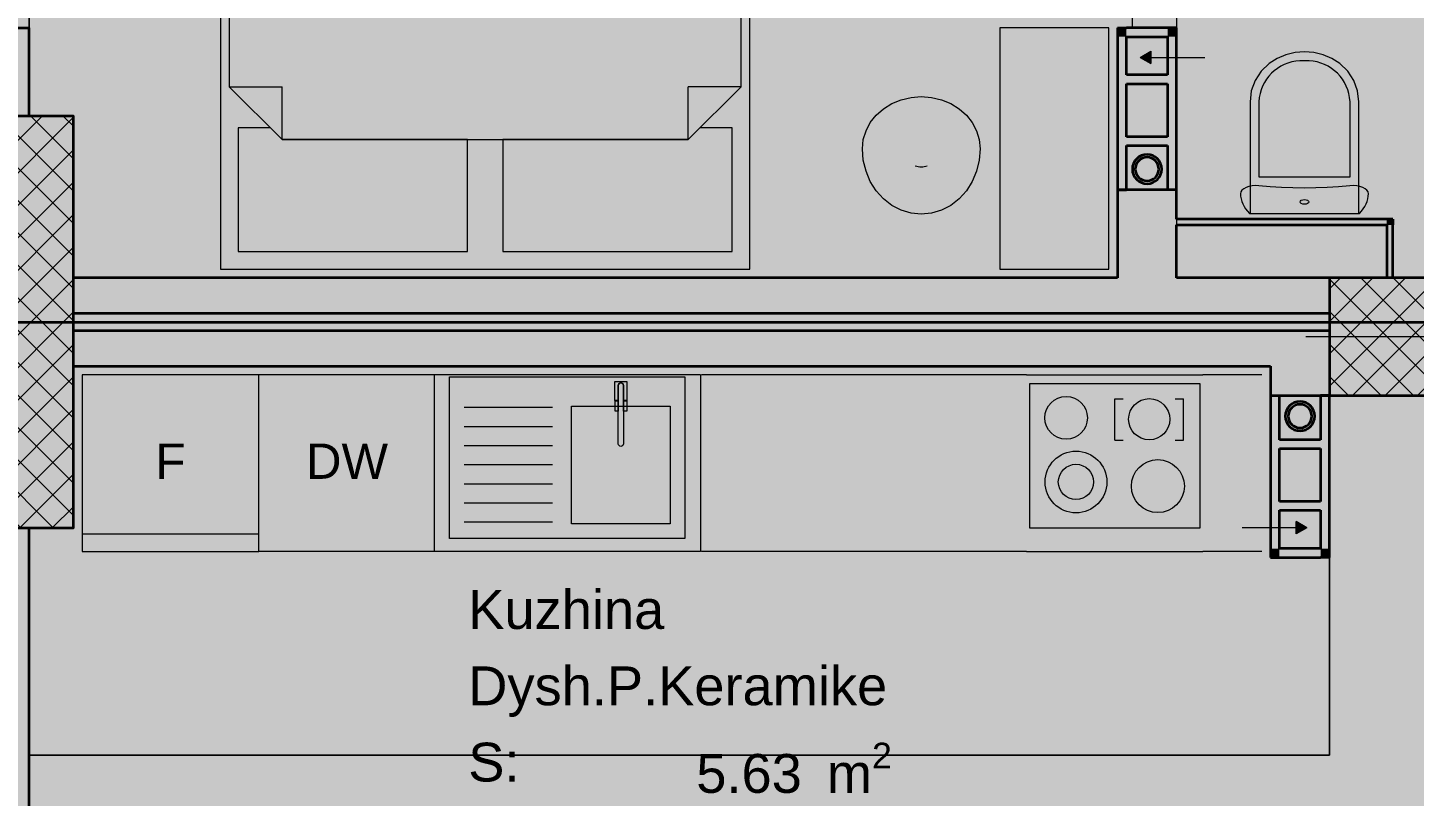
# Model space of a CAD drawing. Header units: millimetres. Extents: x 172821 to 253959, y -36092 to 17885.
# Drawn here: x 202056 to 206769, y -22148 to -19536 of the extents above; entities that cross this region are included whole.
import ezdxf
from ezdxf.enums import TextEntityAlignment as Align

# ---------------------------------------------------------------- set-up
doc = ezdxf.new("R2010")
doc.units = ezdxf.units.MM
doc.header["$MEASUREMENT"] = 0
doc.linetypes.add('Dashed', pattern=[254, 127, -127])
doc.linetypes.add('Long Dashed', pattern=[2700, 1500, -1200])
for name, color, linetype, lineweight, true_color in [('2D Drafting - General_Pen_No__61', 7, 'Continuous', 20, 0x6a6a6a), ('A - Fill zone_Pen_No__102', 7, 'Continuous', 13, 0xcccccc), ('A - Fill zone_Pen_No__255', 7, 'Continuous', 13, 0xe8e8e8), ('A - kanalet e ventilimit_Pen_No__176', 7, 'Continuous', 15, 0x93a0c6), ('A - kanalet e ventilimit_Pen_No__82', 7, 'Continuous', 20, 0xaaaaaa), ('A - Muret_Pen_No__82', 7, 'Continuous', 20, 0xaaaaaa), ('Model Unit - Zone_Pen_No__102', 7, 'Continuous', 13, 0xcccccc)]:
    doc.layers.add(name, color=color, linetype=linetype, lineweight=lineweight, true_color=true_color)
for name, color, linetype, lineweight in [('A - Fill zone_Pen_No__2', 8, 'Continuous', 15), ('A - Fill zone_Pen_No__22', 8, 'Continuous', 35), ('A - kanalet e ventilimit_Pen_No__22', 8, 'Continuous', 35), ('A - Mobilimi_Pen_No__18', 9, 'Continuous', 15), ('A - Muret_Pen_No__22', 8, 'Continuous', 35), ('A - Sanitaria_Pen_No__18', 9, 'Continuous', 15), ('A - Shtyllat_Pen_No__101', 252, 'Continuous', 13), ('A - Shtyllat_Pen_No__22', 8, 'Continuous', 35), ('ARCHICAD Windows_Pen_No__101', 252, 'Continuous', 13), ('ARCHICAD Zone Stamps_Pen_No__101', 252, 'Continuous', 13)]:
    doc.layers.add(name, color=color, linetype=linetype, lineweight=lineweight)
for name, color, linetype in [('A - kanalet e ventilimit', 7, 'Continuous'), ('A - Muret', 7, 'Continuous'), ('A - Shtyllat', 7, 'Continuous'), ('Model Unit - Zone', 7, 'Continuous')]:
    doc.layers.add(name, color=color, linetype=linetype)
doc.styles.add('GENERATED_STYLE_2', font='arial.ttf')
pattern_1 = [(45, (0, 0), (-55.154327, 55.154327), []), (135, (0, 0), (55.154327, 55.154327), [])]

# ---------------------------------------------------------------- blocks, each defined once
blk = doc.blocks.new('Kuzhina_Dysh.P.Keramike_5', base_point=(204250.5, -21780.6))
at = {"layer": 'ARCHICAD Zone Stamps_Pen_No__101', "color": 252, "lineweight": 13, "insert": (204328.6, -21966.3), "char_height": 132, "attachment_point": 1, "style": 'GENERATED_STYLE_2'}
blk.add_mtext('\\A1;{\\pql;\\pt0,6060;\\fArial|b0|i0|c0|p34;5.63\\fArial|b0|i0|c0|p34;\\A1{\\H.66x;\\S^  ;}\\fArial|b0|i0|c0|p34; m\\fArial|b0|i0|c0|p34;\\A1{\\H.66x;\\S2^  ;}}', dxfattribs=at)
at = {"layer": 'ARCHICAD Zone Stamps_Pen_No__101', "color": 252, "lineweight": 13, "style": 'GENERATED_STYLE_2'}
for tag, p in [('ROOM_NAME', (203553.5, -21447.7)), ('DUMMY_849', (204947.4, -21417.6)), ('DUMMY_850', (204947.4, -21676.8)), ('ROOM_NUMBER', (203553.5, -21707)), ('measuredAreaCode', (203553.5, -21966.3))]:
    blk.add_attdef(tag, text='', height=132, dxfattribs=at).set_placement(p, align=Align.TOP_LEFT)
blk = doc.blocks.new('Wall_63', base_point=(209231.1, -20386.2))
at = {"layer": 'A - Muret_Pen_No__82', "linetype": 'Continuous', "lineweight": 0, "true_color": 0xd4d4d4}
blk.add_hatch(color=254, dxfattribs=at).paths.add_polyline_path([(202211.1, -20386.2), (202211.1, -20506.2), (206481.1, -20506.2), (206481.1, -20386.2)])
at = {"layer": 'A - Muret_Pen_No__22', "color": 8, "linetype": 'Continuous', "lineweight": 35, "flags": 128}
for points in [[(205761.1, -20386.2), (202211.1, -20386.2)], [(206481.1, -20386.2), (205961.1, -20386.2)], [(202211.1, -20506.2), (206481.1, -20506.2)]]:
    blk.add_lwpolyline(points, dxfattribs=at)
blk = doc.blocks.new('Double Sash Window 25')
at = {"layer": 'ARCHICAD Windows_Pen_No__101', "color": 252, "linetype": 'Continuous', "lineweight": 13}
for p, q in [((-800, 105), (800, 105)), ((800, 105), (-800, 105)), ((-800, 105), (-800, -95)), ((-800, 0), (-800, 105)), ((800, -95), (800, 105)), ((800, 0), (800, 105)), ((-800, 0), (-755, 0)), ((-800, -50), (-800, 0)), ((-800, -50), (-800, 0)), ((-755, 25), (-705, 25)), ((-755, -25), (-755, 25)), ((-755, 0), (-755, -25)), ((-705, 25), (-50, 25)), ((-705, 25), (-705, -25)), ((-705, 25), (-50, 25)), ((-705, 0), (-50, 0)), ((-50, -25), (-50, 25)), ((-50, 25), (0, 25)), ((0, 25), (0, -25)), ((0, 25), (50, 25)), ((0, -25), (0, 25)), ((50, 25), (705, 25)), ((50, 25), (50, -25)), ((50, 25), (705, 25)), ((50, 0), (705, 0)), ((705, -25), (705, 25)), ((705, 25), (755, 25)), ((755, 25), (755, -25)), ((755, -25), (755, 0)), ((755, 0), (800, 0)), ((800, -50), (800, 0)), ((800, -50), (800, 0)), ((-755, -25), (-730, -25)), ((-705, -25), (-755, -25)), ((-730, -25), (-730, -50)), ((-50, -25), (-705, -25)), ((0, -25), (-50, -25)), ((50, -25), (0, -25)), ((705, -25), (50, -25)), ((755, -25), (705, -25)), ((730, -50), (730, -25)), ((730, -25), (755, -25)), ((-730, -50), (-800, -50)), ((-800, -145), (-800, -50)), ((0, -50), (-730, -50)), ((730, -50), (0, -50)), ((800, -50), (730, -50)), ((800, -145), (800, -50)), ((-800, -95), (800, -95)), ((-800, -145), (800, -145))]:
    blk.add_line(p, q, dxfattribs=at)
blk = doc.blocks.new('Wall_77', base_point=(201811.1, -14466.2))
at = {"layer": 'A - Muret_Pen_No__82', "linetype": 'Continuous', "lineweight": 0, "true_color": 0xd4d4d4}
for points in [[(201811.1, -19836.2), (202061.1, -19836.2), (202061.1, -19536.2), (201811.1, -19536.2)], [(201811.1, -24581.2), (202061.1, -24581.2), (202061.1, -21236.2), (201811.1, -21236.2)]]:
    blk.add_hatch(color=254, dxfattribs=at).paths.add_polyline_path(points)
at = {"layer": 'A - Muret_Pen_No__22', "color": 8, "linetype": 'Continuous', "lineweight": 35}
blk.add_line((201956.1, -19536.2), (202061.1, -19536.2), dxfattribs=at)
at = {"layer": 'A - Muret_Pen_No__22', "color": 8, "linetype": 'Continuous', "lineweight": 35, "flags": 128}
for points in [[(202061.1, -19836.2), (202061.1, -19536.2)], [(202061.1, -24581.2), (202061.1, -21236.2)]]:
    blk.add_lwpolyline(points, dxfattribs=at)
at = {"layer": 'ARCHICAD Windows_Pen_No__101', "color": 252, "linetype": 'Continuous', "lineweight": 13, "zscale": 1000, "rotation": 270}
blk.add_blockref('Double Sash Window 25', (201956.1, -18736.2), dxfattribs=at)
blk = doc.blocks.new('Wall_261', base_point=(205961.1, -20186.2))
at = {"layer": 'A - Muret_Pen_No__82', "linetype": 'Continuous', "lineweight": 0, "true_color": 0xd4d4d4}
for points in [[(206676.1, -20186.2), (205961.1, -20186.2), (205961.1, -20206.2), (206676.1, -20206.2)], [(206676.1, -20206.2), (206696.1, -20206.2), (206696.1, -20186.2)], [(206676.1, -20206.2), (206696.1, -20186.2), (206676.1, -20186.2)]]:
    blk.add_hatch(color=254, dxfattribs=at).paths.add_polyline_path(points)
at = {"layer": 'A - Muret_Pen_No__22', "color": 8, "linetype": 'Continuous', "lineweight": 35, "flags": 128}
for points in [[(206696.1, -20186.2), (205961.1, -20186.2)], [(205961.1, -20206.2), (206676.1, -20206.2)], [(206696.1, -20186.2), (206696.1, -20206.2)]]:
    blk.add_lwpolyline(points, dxfattribs=at)
blk = doc.blocks.new('Wall_262', base_point=(206696.1, -20186.2))
at = {"layer": 'A - Muret_Pen_No__82', "linetype": 'Continuous', "lineweight": 0, "true_color": 0xd4d4d4}
blk.add_hatch(color=254, dxfattribs=at).paths.add_polyline_path([(206676.1, -20206.2), (206676.1, -20386.2), (206696.1, -20386.2), (206696.1, -20206.2)])
at = {"layer": 'A - Muret_Pen_No__22', "color": 8, "linetype": 'Continuous', "lineweight": 35, "flags": 128}
for points in [[(206676.1, -20206.2), (206676.1, -20386.2)], [(206696.1, -20386.2), (206696.1, -20206.2)]]:
    blk.add_lwpolyline(points, dxfattribs=at)
blk = doc.blocks.new('Wall_333', base_point=(205961.1, -19536.2))
at = {"layer": 'A - kanalet e ventilimit_Pen_No__82', "linetype": 'Continuous', "lineweight": 0, "true_color": 0xd4d4d4}
for points in [[(205931.1, -19566.2), (205961.1, -19536.2), (205931.1, -19536.2)], [(205931.1, -19566.2), (205961.1, -19566.2), (205961.1, -19536.2)], [(205931.1, -19566.2), (205931.1, -20086.2), (205961.1, -20086.2), (205961.1, -19566.2)]]:
    blk.add_hatch(color=254, dxfattribs=at).paths.add_polyline_path(points)
at = {"layer": 'A - kanalet e ventilimit_Pen_No__22', "color": 8, "linetype": 'Continuous', "lineweight": 35, "flags": 128}
for points in [[(205961.1, -19536.2), (205931.1, -19536.2)], [(205961.1, -20086.2), (205961.1, -19536.2)], [(205931.1, -19566.2), (205931.1, -19696.2)], [(205931.1, -19726.2), (205931.1, -19906.2)], [(205931.1, -19936.2), (205931.1, -20086.2)], [(205961.1, -20086.2), (205931.1, -20086.2)]]:
    blk.add_lwpolyline(points, dxfattribs=at)
blk = doc.blocks.new('Wall_334', base_point=(205961.1, -19936.2))
at = {"layer": 'A - kanalet e ventilimit_Pen_No__82', "linetype": 'Continuous', "lineweight": 0, "true_color": 0xd4d4d4}
blk.add_hatch(color=254, dxfattribs=at).paths.add_polyline_path([(205931.1, -19906.2), (205791.1, -19906.2), (205791.1, -19936.2), (205931.1, -19936.2)])
at = {"layer": 'A - kanalet e ventilimit_Pen_No__22', "color": 8, "linetype": 'Continuous', "lineweight": 35, "flags": 128}
for points in [[(205931.1, -19906.2), (205791.1, -19906.2)], [(205791.1, -19936.2), (205931.1, -19936.2)]]:
    blk.add_lwpolyline(points, dxfattribs=at)
blk = doc.blocks.new('Wall_335', base_point=(205761.1, -20086.2))
at = {"layer": 'A - kanalet e ventilimit_Pen_No__82', "linetype": 'Continuous', "lineweight": 0, "true_color": 0xd4d4d4}
for points in [[(205791.1, -19536.2), (205761.1, -19536.2), (205791.1, -19566.2)], [(205791.1, -19566.2), (205761.1, -19536.2), (205761.1, -19566.2)], [(205761.1, -19566.2), (205761.1, -20086.2), (205791.1, -20086.2), (205791.1, -19566.2)]]:
    blk.add_hatch(color=254, dxfattribs=at).paths.add_polyline_path(points)
at = {"layer": 'A - kanalet e ventilimit_Pen_No__22', "color": 8, "linetype": 'Continuous', "lineweight": 35, "flags": 128}
for points in [[(205761.1, -19536.2), (205791.1, -19536.2)], [(205761.1, -19536.2), (205761.1, -20086.2)], [(205791.1, -19696.2), (205791.1, -19566.2)], [(205791.1, -19906.2), (205791.1, -19726.2)], [(205791.1, -20086.2), (205791.1, -19936.2)], [(205761.1, -20086.2), (205791.1, -20086.2)]]:
    blk.add_lwpolyline(points, dxfattribs=at)
blk = doc.blocks.new('Wall_336', base_point=(205761.1, -19536.2))
at = {"layer": 'A - kanalet e ventilimit_Pen_No__82', "linetype": 'Continuous', "lineweight": 0, "true_color": 0xd4d4d4}
blk.add_hatch(color=254, dxfattribs=at).paths.add_polyline_path([(205791.1, -19566.2), (205931.1, -19566.2), (205931.1, -19536.2), (205791.1, -19536.2)])
at = {"layer": 'A - kanalet e ventilimit_Pen_No__22', "color": 8, "linetype": 'Continuous', "lineweight": 35, "flags": 128}
for points in [[(205931.1, -19536.2), (205791.1, -19536.2)], [(205791.1, -19566.2), (205931.1, -19566.2)]]:
    blk.add_lwpolyline(points, dxfattribs=at)
blk = doc.blocks.new('Wall_337', base_point=(205961.1, -19696.2))
at = {"layer": 'A - kanalet e ventilimit_Pen_No__82', "linetype": 'Continuous', "lineweight": 0, "true_color": 0xd4d4d4}
blk.add_hatch(color=254, dxfattribs=at).paths.add_polyline_path([(205931.1, -19696.2), (205791.1, -19696.2), (205791.1, -19726.2), (205931.1, -19726.2)])
at = {"layer": 'A - kanalet e ventilimit_Pen_No__22', "color": 8, "linetype": 'Continuous', "lineweight": 35, "flags": 128}
for points in [[(205931.1, -19696.2), (205791.1, -19696.2)], [(205791.1, -19726.2), (205931.1, -19726.2)]]:
    blk.add_lwpolyline(points, dxfattribs=at)
blk = doc.blocks.new('Wall_338', base_point=(205861.1, -20066.2))
at = {"layer": 'A - kanalet e ventilimit_Pen_No__82', "linetype": 'Continuous', "lineweight": 0, "true_color": 0xd4d4d4}
blk.add_hatch(color=254, dxfattribs=at).paths.add_polyline_path([(205861.1, -20066.2, 1), (205861.1, -19966.2), (205861.1, -19976.2, -1), (205861.1, -20056.2)])
at = {"layer": 'A - kanalet e ventilimit_Pen_No__22', "color": 8, "linetype": 'Continuous', "lineweight": 35}
for radius in [50, 40]:
    blk.add_arc((205861.1, -20016.2), radius, 270, 90, dxfattribs=at)
blk = doc.blocks.new('Wall_339', base_point=(205861.1, -19966.2))
at = {"layer": 'A - kanalet e ventilimit_Pen_No__82', "linetype": 'Continuous', "lineweight": 0, "true_color": 0xd4d4d4}
blk.add_hatch(color=254, dxfattribs=at).paths.add_polyline_path([(205861.1, -19966.2, 1), (205861.1, -20066.2), (205861.1, -20056.2, -1), (205861.1, -19976.2)])
at = {"layer": 'A - kanalet e ventilimit_Pen_No__22', "color": 8, "linetype": 'Continuous', "lineweight": 35}
for radius in [50, 40]:
    blk.add_arc((205861.1, -20016.2), radius, 90, 270, dxfattribs=at)
blk = doc.blocks.new('Wall_362', base_point=(206481.1, -20566.2))
at = {"layer": 'A - Muret_Pen_No__82', "linetype": 'Continuous', "lineweight": 0, "true_color": 0xd4d4d4}
blk.add_hatch(color=254, dxfattribs=at).paths.add_polyline_path([(206281.1, -20686.2), (206281.1, -20785.8), (206481.1, -20785.8), (206481.1, -20686.2)])
at = {"layer": 'A - Muret_Pen_No__22', "color": 8, "linetype": 'Continuous', "lineweight": 35, "flags": 128}
for points in [[(206281.1, -20686.2), (206281.1, -20785.8)], [(206281.1, -20785.8), (206481.1, -20785.8)]]:
    blk.add_lwpolyline(points, dxfattribs=at)
blk = doc.blocks.new('Wall_363', base_point=(206281.1, -21336.2))
at = {"layer": 'A - kanalet e ventilimit_Pen_No__82', "linetype": 'Continuous', "lineweight": 0, "true_color": 0xd4d4d4}
for points in [[(206311.1, -21306.2), (206311.1, -20786.2), (206281.1, -20786.2), (206281.1, -21306.2)], [(206311.1, -21306.2), (206281.1, -21336.2), (206311.1, -21336.2)], [(206281.1, -21306.2), (206281.1, -21336.2), (206311.1, -21306.2)]]:
    blk.add_hatch(color=254, dxfattribs=at).paths.add_polyline_path(points)
at = {"layer": 'A - kanalet e ventilimit_Pen_No__22', "color": 8, "linetype": 'Continuous', "lineweight": 35, "flags": 128}
for points in [[(206281.1, -20786.2), (206311.1, -20786.2)], [(206281.1, -20786.2), (206281.1, -21336.2)], [(206311.1, -20936.2), (206311.1, -20786.2)], [(206311.1, -21146.2), (206311.1, -20966.2)], [(206311.1, -21306.2), (206311.1, -21176.2)], [(206281.1, -21336.2), (206311.1, -21336.2)]]:
    blk.add_lwpolyline(points, dxfattribs=at)
blk = doc.blocks.new('Wall_364', base_point=(206281.1, -20936.2))
at = {"layer": 'A - kanalet e ventilimit_Pen_No__82', "linetype": 'Continuous', "lineweight": 0, "true_color": 0xd4d4d4}
blk.add_hatch(color=254, dxfattribs=at).paths.add_polyline_path([(206311.1, -20966.2), (206451.1, -20966.2), (206451.1, -20936.2), (206311.1, -20936.2)])
at = {"layer": 'A - kanalet e ventilimit_Pen_No__22', "color": 8, "linetype": 'Continuous', "lineweight": 35, "flags": 128}
for points in [[(206451.1, -20936.2), (206311.1, -20936.2)], [(206311.1, -20966.2), (206451.1, -20966.2)]]:
    blk.add_lwpolyline(points, dxfattribs=at)
blk = doc.blocks.new('Wall_365', base_point=(206481.1, -20786.2))
at = {"layer": 'A - kanalet e ventilimit_Pen_No__82', "linetype": 'Continuous', "lineweight": 0, "true_color": 0xd4d4d4}
for points in [[(206481.1, -21306.2), (206481.1, -20786.2), (206451.1, -20786.2), (206451.1, -21306.2)], [(206451.1, -21336.2), (206481.1, -21336.2), (206451.1, -21306.2)], [(206451.1, -21306.2), (206481.1, -21336.2), (206481.1, -21306.2)]]:
    blk.add_hatch(color=254, dxfattribs=at).paths.add_polyline_path(points)
at = {"layer": 'A - kanalet e ventilimit_Pen_No__22', "color": 8, "linetype": 'Continuous', "lineweight": 35, "flags": 128}
for points in [[(206451.1, -20786.2), (206451.1, -20936.2)], [(206481.1, -20786.2), (206451.1, -20786.2)], [(206481.1, -21336.2), (206481.1, -20786.2)], [(206451.1, -20966.2), (206451.1, -21146.2)], [(206451.1, -21176.2), (206451.1, -21306.2)], [(206481.1, -21336.2), (206451.1, -21336.2)]]:
    blk.add_lwpolyline(points, dxfattribs=at)
blk = doc.blocks.new('Wall_366', base_point=(206481.1, -21336.2))
at = {"layer": 'A - kanalet e ventilimit_Pen_No__82', "linetype": 'Continuous', "lineweight": 0, "true_color": 0xd4d4d4}
blk.add_hatch(color=254, dxfattribs=at).paths.add_polyline_path([(206451.1, -21306.2), (206311.1, -21306.2), (206311.1, -21336.2), (206451.1, -21336.2)])
at = {"layer": 'A - kanalet e ventilimit_Pen_No__22', "color": 8, "linetype": 'Continuous', "lineweight": 35, "flags": 128}
for points in [[(206451.1, -21306.2), (206311.1, -21306.2)], [(206311.1, -21336.2), (206451.1, -21336.2)]]:
    blk.add_lwpolyline(points, dxfattribs=at)
blk = doc.blocks.new('Wall_367', base_point=(206281.1, -21176.2))
at = {"layer": 'A - kanalet e ventilimit_Pen_No__82', "linetype": 'Continuous', "lineweight": 0, "true_color": 0xd4d4d4}
blk.add_hatch(color=254, dxfattribs=at).paths.add_polyline_path([(206311.1, -21176.2), (206451.1, -21176.2), (206451.1, -21146.2), (206311.1, -21146.2)])
at = {"layer": 'A - kanalet e ventilimit_Pen_No__22', "color": 8, "linetype": 'Continuous', "lineweight": 35, "flags": 128}
for points in [[(206451.1, -21146.2), (206311.1, -21146.2)], [(206311.1, -21176.2), (206451.1, -21176.2)]]:
    blk.add_lwpolyline(points, dxfattribs=at)
blk = doc.blocks.new('Wall_368', base_point=(206381.1, -20806.2))
at = {"layer": 'A - kanalet e ventilimit_Pen_No__82', "linetype": 'Continuous', "lineweight": 0, "true_color": 0xd4d4d4}
blk.add_hatch(color=254, dxfattribs=at).paths.add_polyline_path([(206381.1, -20806.2, 1), (206381.1, -20906.2), (206381.1, -20896.2, -1), (206381.1, -20816.2)])
at = {"layer": 'A - kanalet e ventilimit_Pen_No__22', "color": 8, "linetype": 'Continuous', "lineweight": 35}
for radius in [50, 40]:
    blk.add_arc((206381.1, -20856.2), radius, 90, 270, dxfattribs=at)
blk = doc.blocks.new('Wall_369', base_point=(206381.1, -20906.2))
at = {"layer": 'A - kanalet e ventilimit_Pen_No__82', "linetype": 'Continuous', "lineweight": 0, "true_color": 0xd4d4d4}
blk.add_hatch(color=254, dxfattribs=at).paths.add_polyline_path([(206381.1, -20906.2, 1), (206381.1, -20806.2), (206381.1, -20816.2, -1), (206381.1, -20896.2)])
at = {"layer": 'A - kanalet e ventilimit_Pen_No__22', "color": 8, "linetype": 'Continuous', "lineweight": 35}
for radius in [50, 40]:
    blk.add_arc((206381.1, -20856.2), radius, 270, 90, dxfattribs=at)
blk = doc.blocks.new('Wall_370', base_point=(205961.1, -20087.2))
at = {"layer": 'A - Muret_Pen_No__82', "linetype": 'Continuous', "lineweight": 0, "true_color": 0xd4d4d4}
blk.add_hatch(color=254, dxfattribs=at).paths.add_polyline_path([(205761.1, -20087.2), (205761.1, -20386.2), (205961.1, -20386.2), (205961.1, -20087.2)])
at = {"layer": 'A - Muret_Pen_No__22', "color": 8, "linetype": 'Continuous', "lineweight": 35, "flags": 128}
for points in [[(205761.1, -20087.2), (205761.1, -20386.2)], [(205961.1, -20087.2), (205761.1, -20087.2)], [(205961.1, -20186.2), (205961.1, -20087.2)], [(205961.1, -20386.2), (205961.1, -20206.2)]]:
    blk.add_lwpolyline(points, dxfattribs=at)
blk = doc.blocks.new('Wall_371', base_point=(209411.1, -20566.2))
at = {"layer": 'A - Muret_Pen_No__82', "linetype": 'Continuous', "lineweight": 0, "true_color": 0xd4d4d4}
blk.add_hatch(color=254, dxfattribs=at).paths.add_polyline_path([(202211.1, -20566.2), (202211.1, -20686.2), (206481.1, -20686.2), (206481.1, -20566.2)])
at = {"layer": 'A - Muret_Pen_No__22', "color": 8, "linetype": 'Continuous', "lineweight": 35, "flags": 128}
for points in [[(206481.1, -20566.2), (202211.1, -20566.2)], [(202211.1, -20686.2), (206281.1, -20686.2)]]:
    blk.add_lwpolyline(points, dxfattribs=at)
blk = doc.blocks.new('Column_31', base_point=(202011.1, -20536.2))
at = {"layer": 'A - Shtyllat_Pen_No__101', "linetype": 'Continuous', "lineweight": 13}
h = blk.add_hatch(dxfattribs=at)
h.set_pattern_fill('Concrete_Block', color=252, style=0, pattern_type=2)
h.set_pattern_definition(pattern_1)
h.paths.add_polyline_path([(201811.1, -21236.2), (202211.1, -21236.2), (202211.1, -19836.2), (201811.1, -19836.2)])
at = {"layer": 'A - Shtyllat_Pen_No__101', "color": 252, "linetype": 'Continuous', "lineweight": 13}
for p, q in [((202011.1, -20456.2), (202011.1, -19756.2)), ((201931.1, -20536.2), (201731.1, -20536.2)), ((202091.1, -20536.2), (202291.1, -20536.2)), ((202011.1, -20616.2), (202011.1, -21316.2))]:
    blk.add_line(p, q, dxfattribs=at)
blk.add_point((202011.1, -20536.2), dxfattribs=at)
at = {"layer": 'A - Shtyllat_Pen_No__22', "color": 8, "linetype": 'Continuous', "lineweight": 35, "flags": 128}
blk.add_lwpolyline([(201811.1, -21236.2), (202211.1, -21236.2), (202211.1, -19836.2), (201811.1, -19836.2)], close=True, dxfattribs=at)
blk = doc.blocks.new('Column_49', base_point=(207181.1, -20586.2))
at = {"layer": 'A - Shtyllat_Pen_No__101', "linetype": 'Continuous', "lineweight": 13}
h = blk.add_hatch(dxfattribs=at)
h.set_pattern_fill('Concrete_Block', color=252, style=0, pattern_type=2)
h.set_pattern_definition(pattern_1)
h.paths.add_polyline_path([(207881.1, -20786.2), (207881.1, -20386.2), (206481.1, -20386.2), (206481.1, -20786.2)])
at = {"layer": 'A - Shtyllat_Pen_No__101', "color": 252, "linetype": 'Continuous', "lineweight": 13}
for p, q in [((207181.1, -20506.2), (207181.1, -20306.2)), ((207101.1, -20586.2), (206401.1, -20586.2)), ((207261.1, -20586.2), (207961.1, -20586.2)), ((207181.1, -20666.2), (207181.1, -20866.2))]:
    blk.add_line(p, q, dxfattribs=at)
blk.add_point((207181.1, -20586.2), dxfattribs=at)
at = {"layer": 'A - Shtyllat_Pen_No__22', "color": 8, "linetype": 'Continuous', "lineweight": 35, "flags": 128}
blk.add_lwpolyline([(207881.1, -20786.2), (207881.1, -20386.2), (206481.1, -20386.2), (206481.1, -20786.2)], close=True, dxfattribs=at)
blk = doc.blocks.new('Cooktop + Oven Built-in 25')
at = {"layer": 'A - Sanitaria_Pen_No__18', "color": 9, "linetype": 'Continuous', "lineweight": 15}
for p, q in [((0, 600), (600, 600)), ((300, 378.5), (300, 518.8)), ((300, 518.8), (329, 518.8)), ((505.3, 518.8), (534.3, 518.8)), ((534.3, 378.5), (534.3, 518.8)), ((300, 378.5), (329, 378.5)), ((505.3, 378.5), (534.3, 378.5)), ((0, 0), (600, 0))]:
    blk.add_line(p, q, dxfattribs=at)
at = {"layer": 'A - Sanitaria_Pen_No__18', "color": 9, "linetype": 'Continuous', "lineweight": 15, "flags": 128}
blk.add_lwpolyline([(10, 80), (590, 80), (590, 570), (10, 570)], close=True, dxfattribs=at)
at = {"layer": 'A - Sanitaria_Pen_No__18', "color": 9, "linetype": 'Continuous', "lineweight": 15}
for centre, radius in [((134.7, 454.4), 72.5), ((417.2, 449.5), 70), ((168.3, 236.3), 105), ((168.3, 236.3), 60), ((446.7, 222.1), 90)]:
    blk.add_circle(centre, radius, dxfattribs=at)
blk = doc.blocks.new('Dishwasher Built-in 25')
at = {"layer": 'A - Sanitaria_Pen_No__18', "color": 9, "linetype": 'Continuous', "lineweight": 15}
for p, q in [((0, 600), (600, 600)), ((0, 0), (600, 0))]:
    blk.add_line(p, q, dxfattribs=at)
at = {"layer": 'A - Sanitaria_Pen_No__18', "color": 9, "linetype": 'Continuous', "lineweight": 15, "style": 'GENERATED_STYLE_2'}
blk.add_attdef('txt', text='', height=120, rotation=180, dxfattribs=at).set_placement((300, 306.9), align=Align.MIDDLE_CENTER)
blk = doc.blocks.new('Countertop 25')
at = {"layer": 'A - Sanitaria_Pen_No__18', "color": 9, "linetype": 'Continuous', "lineweight": 15}
for p, q in [((0, 0), (905.2, 0)), ((0, 0), (0, -600)), ((905.2, 0), (905.2, -600)), ((852.6, -5.9), (52.6, -5.9)), ((52.6, -5.9), (52.6, -555.9)), ((852.6, -555.9), (852.6, -5.9)), ((437.6, -105.9), (102.6, -105.9)), ((102.6, -105.9), (102.6, -505.9)), ((437.6, -505.9), (437.6, -105.9)), ((502.6, -110.9), (802.6, -110.9)), ((502.6, -175.9), (802.6, -175.9)), ((502.6, -240.9), (802.6, -240.9)), ((502.6, -305.9), (802.6, -305.9)), ((502.6, -370.9), (802.6, -370.9)), ((502.6, -435.9), (802.6, -435.9)), ((102.6, -505.9), (437.6, -505.9)), ((502.6, -500.9), (802.6, -500.9)), ((52.6, -555.9), (852.6, -555.9)), ((0, -600), (905.2, -600))]:
    blk.add_line(p, q, dxfattribs=at)
at = {"layer": 'A - Sanitaria_Pen_No__18', "color": 9, "linetype": 'Continuous', "lineweight": 15, "flags": 128}
for points in [[(250.1, -86.9), (261.1, -86.9), (261.1, -35.9, -1), (279.1, -35.9), (279.1, -86.9), (290.1, -86.9), (290.1, -21.9), (250.1, -21.9)], [(261.1, -233.8, 1), (279.1, -233.8), (279.1, -35.9, 1), (261.1, -35.9)]]:
    blk.add_lwpolyline(points, format="xyb", close=True, dxfattribs=at)
for points in [[(250.4, -122.9), (261.1, -122.9), (261.1, -87.9), (250.4, -87.9)], [(289.8, -122.9), (289.8, -87.9), (279.1, -87.9), (279.1, -122.9)]]:
    blk.add_lwpolyline(points, close=True, dxfattribs=at)
blk = doc.blocks.new('Refrigerator 25')
at = {"layer": 'A - Sanitaria_Pen_No__18', "color": 9, "linetype": 'Continuous', "lineweight": 15}
blk.add_line((0, 60), (600, 60), dxfattribs=at)
at = {"layer": 'A - Sanitaria_Pen_No__18', "color": 9, "linetype": 'Continuous', "lineweight": 15, "flags": 128}
blk.add_lwpolyline([(0, 0), (600, 0), (600, 600), (0, 600)], close=True, dxfattribs=at)
at = {"layer": 'A - Sanitaria_Pen_No__18', "color": 9, "linetype": 'Continuous', "lineweight": 15, "style": 'GENERATED_STYLE_2'}
blk.add_attdef('txt', text='', height=120, rotation=180, dxfattribs=at).set_placement((300, 306.9), align=Align.MIDDLE_CENTER)
blk = doc.blocks.new('Cabinet Base MultiDrawer 24_6')
at = {"layer": 'A - Sanitaria_Pen_No__18', "color": 9, "linetype": 'Continuous', "lineweight": 15}
for p, q in [((0, 600), (1104.8, 600)), ((0, 0), (1104.8, 0))]:
    blk.add_line(p, q, dxfattribs=at)
blk = doc.blocks.new('Cupboard 25_2')
at = {"layer": 'A - Mobilimi_Pen_No__18', "color": 9, "linetype": 'Continuous', "lineweight": 15, "flags": 128}
blk.add_lwpolyline([(0, 0), (820, 0), (820, 370), (0, 370)], close=True, dxfattribs=at)
blk = doc.blocks.new('Cabinet Base MultiDrawer 24_7')
at = {"layer": 'A - Sanitaria_Pen_No__18', "color": 9, "linetype": 'Continuous', "lineweight": 15}
for p, q in [((0, 600), (200, 600)), ((0, 0), (200, 0))]:
    blk.add_line(p, q, dxfattribs=at)
blk = doc.blocks.new('Bed Double 01 25')
at = {"layer": 'A - Mobilimi_Pen_No__18', "color": 9, "linetype": 'Continuous', "lineweight": 15}
for p, q in [((1800, 2000), (0, 2000)), ((0, 2000), (0, 0)), ((1800, 0), (1800, 2000)), ((210, 1560), (30, 1380)), ((900, 1560), (210, 1560)), ((210, 1560), (210, 1380)), ((1590, 1560), (900, 1560)), ((1770, 1380), (1590, 1560)), ((1590, 1560), (1590, 1380)), ((30, 1380), (30, 30)), ((30, 1380), (210, 1380)), ((1770, 1380), (1590, 1380)), ((1770, 30), (1770, 1380)), ((0, 0), (1800, 0)), ((30, 30), (900, 30)), ((900, 30), (1770, 30))]:
    blk.add_line(p, q, dxfattribs=at)
at = {"layer": 'A - Mobilimi_Pen_No__18', "color": 9, "linetype": 'Continuous', "lineweight": 15, "flags": 128}
for points in [[(840, 1560), (840, 1940), (60, 1940), (60, 1520), (170, 1520), (210, 1560)], [(1590, 1560), (1630, 1520), (1740, 1520), (1740, 1940), (960, 1940), (960, 1560)]]:
    blk.add_lwpolyline(points, close=True, dxfattribs=at)
blk = doc.blocks.new('Bean Bag 24_2')
at = {"layer": 'A - Mobilimi_Pen_No__18', "color": 9, "linetype": 'Continuous', "lineweight": 15}
for p, q in [((131.6, 386.6), (100, 370.1)), ((165.3, 396.6), (131.6, 386.6)), ((200, 400), (165.3, 396.6)), ((234.7, 396.6), (200, 400)), ((268.4, 386.6), (234.7, 396.6)), ((300, 370.1), (268.4, 386.6)), ((71.4, 347.9), (46.8, 320.4)), ((100, 370.1), (71.4, 347.9)), ((328.6, 347.9), (300, 370.1)), ((353.2, 320.4), (328.6, 347.9)), ((26.8, 288.6), (12.1, 253.4)), ((46.8, 320.4), (26.8, 288.6)), ((373.2, 288.6), (353.2, 320.4)), ((387.9, 253.4), (373.2, 288.6)), ((12.1, 253.4), (3, 215.9)), ((397, 215.9), (387.9, 253.4)), ((3, 215.9), (0, 177.2)), ((400, 177.2), (397, 215.9)), ((0, 177.2), (3, 146.4)), ((3, 146.4), (12.1, 116.6)), ((387.9, 116.6), (397, 146.4)), ((397, 146.4), (400, 177.2)), ((12.1, 116.6), (26.8, 88.6)), ((373.2, 88.6), (387.9, 116.6)), ((26.8, 88.6), (46.8, 63.3)), ((46.8, 63.3), (71.4, 41.4)), ((328.6, 41.4), (353.2, 63.3)), ((353.2, 63.3), (373.2, 88.6)), ((71.4, 41.4), (100, 23.7)), ((100, 23.7), (131.6, 10.7)), ((131.6, 10.7), (165.3, 2.7)), ((165.3, 2.7), (200, 0)), ((200, 0), (234.7, 2.7)), ((234.7, 2.7), (268.4, 10.7)), ((268.4, 10.7), (300, 23.7)), ((300, 23.7), (328.6, 41.4))]:
    blk.add_line(p, q, dxfattribs=at)
blk.add_arc((200, 180), 60, 70, 110, dxfattribs=at)
blk = doc.blocks.new('WC 25')
at = {"layer": 'A - Sanitaria_Pen_No__18', "color": 9, "linetype": 'Continuous', "lineweight": 15}
for p, q in [((0, -124.9), (-155, -124.9)), ((-155, -124.9), (-155, -379.9)), ((155, -124.9), (0, -124.9)), ((155, -379.9), (155, -124.9)), ((-15.6, -519.2), (15.6, -519.2))]:
    blk.add_line(p, q, dxfattribs=at)
at = {"layer": 'A - Sanitaria_Pen_No__18', "color": 9, "linetype": 'Continuous', "lineweight": 15, "flags": 128}
for points in [[(-186.8, 0), (-193.9, -7.9), (-200.1, -16), (-205.4, -24.3), (-209.7, -32.8), (-213.1, -41.3), (-215.5, -50), (-217, -58.7), (-217.5, -67.4), (-216.2, -73.5), (-212.4, -79.2), (-206.3, -84.4), (-198.2, -88.8), (-188.5, -92.1), (-177.6, -94.2), (-166.1, -95), (-154.5, -94.4), (-116.2, -90.9), (-77.6, -88.3), (-38.9, -86.8), (0, -86.3), (38.9, -86.8), (77.6, -88.3), (116.2, -90.9), (154.5, -94.4), (166.1, -95), (177.6, -94.2), (188.5, -92.1), (198.2, -88.8), (206.3, -84.4), (212.4, -79.2), (216.2, -73.5), (217.5, -67.4), (217, -58.7), (215.5, -50), (213.1, -41.3), (209.7, -32.8), (205.4, -24.3), (200.1, -16), (193.9, -7.9), (186.8, 0)], [(185, -380), (185, 0), (-185, 0), (-185, -380), (-180.7, -417.3), (-167.8, -452.7), (-147.3, -484.1), (-120, -510), (-92.8, -527.2), (-63.2, -539.7), (-32, -547.4), (0, -550), (32, -547.4), (63.2, -539.7), (92.8, -527.2), (120, -510), (147.3, -484.1), (167.8, -452.7), (180.7, -417.3)]]:
    blk.add_lwpolyline(points, close=True, dxfattribs=at)
at = {"layer": 'A - Sanitaria_Pen_No__18', "color": 9, "linetype": 'Continuous', "lineweight": 15}
for centre, start, end in [((-8.9, -373.1), 182.66, 267.3883), ((8.9, -373.1), 272.6117, 357.34)]:
    blk.add_arc(centre, 146.2, start, end, dxfattribs=at)
blk.add_ellipse((0, -39.4), major_axis=(15, 0), ratio=0.524717, dxfattribs=at)
blk = doc.blocks.new('Polyline_22', base_point=(205837.6, -19636.6))
at = {"layer": 'A - kanalet e ventilimit_Pen_No__176', "linetype": 'Continuous', "lineweight": 15, "true_color": 0x93a0c6}
blk.add_hatch(color=253, dxfattribs=at).paths.add_polyline_path([(205837.6, -19636.6), (205874, -19657.5), (205874, -19615.5)])
at = {"layer": 'A - kanalet e ventilimit_Pen_No__176', "color": 253, "linetype": 'Continuous', "lineweight": 15, "true_color": 0x93a0c6}
for p, q in [((205837.6, -19636.6), (205874, -19615.5)), ((205837.6, -19636.6), (205874, -19657.5)), ((205874, -19615.5), (205874, -19657.5))]:
    blk.add_line(p, q, dxfattribs=at)
at = {"layer": 'A - kanalet e ventilimit_Pen_No__176', "color": 253, "linetype": 'Long Dashed', "lineweight": 15, "true_color": 0x93a0c6, "flags": 128}
blk.add_lwpolyline([(205874, -19636.5), (206057.8, -19636.3)], dxfattribs=at)
blk = doc.blocks.new('Polyline_26', base_point=(206404.5, -21235.7))
at = {"layer": 'A - kanalet e ventilimit_Pen_No__176', "linetype": 'Continuous', "lineweight": 15, "true_color": 0x93a0c6}
blk.add_hatch(color=253, dxfattribs=at).paths.add_polyline_path([(206404.5, -21235.7), (206368.1, -21214.8), (206368.1, -21256.8)])
at = {"layer": 'A - kanalet e ventilimit_Pen_No__176', "color": 253, "linetype": 'Continuous', "lineweight": 15, "true_color": 0x93a0c6}
for p, q in [((206368.1, -21256.8), (206368.1, -21214.8)), ((206404.5, -21235.7), (206368.1, -21214.8)), ((206404.5, -21235.7), (206368.1, -21256.8))]:
    blk.add_line(p, q, dxfattribs=at)
at = {"layer": 'A - kanalet e ventilimit_Pen_No__176', "color": 253, "linetype": 'Long Dashed', "lineweight": 15, "true_color": 0x93a0c6, "flags": 128}
blk.add_lwpolyline([(206368.1, -21235.8), (206184.3, -21236.1)], dxfattribs=at)

msp = doc.modelspace()

# ---------------------------------------------------------------- hatches: boundary and pattern name
at = {"layer": 'A - Fill zone_Pen_No__102', "linetype": 'Continuous', "lineweight": 0, "true_color": 0x333333}
msp.add_hatch(color=250, dxfattribs=at).paths.add_polyline_path([(201811.1, -27491.2), (201811.1, -20536.2), (209261.1, -20536.2), (209261.1, -18736.2), (207231.1, -18736.2), (207231.1, -17486.2), (209361.1, -17486.2), (209361.1, -17436.2), (211161.1, -17436.2), (211211.1, -17436.2), (211211.1, -19091.2), (216211.1, -19091.2), (216211.1, -24347.5), (213281.1, -24347.5), (213281.1, -25184.9), (208931.1, -25184.9), (208931.1, -27491.2)])
at = {"layer": 'A - Fill zone_Pen_No__255', "linetype": 'Continuous', "lineweight": 0, "true_color": 0xf9f9f9}
msp.add_hatch(color=7, dxfattribs=at).paths.add_polyline_path([(200111.1, -14466.2), (200111.1, -17336.2), (201811.1, -17336.2), (201811.1, -20536.2), (209261.1, -20536.2), (209261.1, -18736.2), (207231.1, -18736.2), (207231.1, -17486.2), (209361.1, -17486.2), (209361.1, -10266.2), (200461.1, -10266.2), (200461.1, -14466.2)])

# ---------------------------------------------------------------- linework, layer by layer
at = {"layer": '2D Drafting - General_Pen_No__61', "color": 251, "linetype": 'Dashed', "lineweight": 20, "true_color": 0x6a6a6a, "flags": 128}
msp.add_lwpolyline([(202061.1, -22008.2), (206481.1, -22008.2), (206481.1, -21336.2)], dxfattribs=at)
at = {"layer": 'A - Fill zone_Pen_No__2', "color": 8, "linetype": 'Continuous', "lineweight": 15, "flags": 128}
msp.add_lwpolyline([(201811.1, -27491.2), (201811.1, -20536.2), (209261.1, -20536.2), (209261.1, -18736.2), (207231.1, -18736.2), (207231.1, -17486.2), (209361.1, -17486.2), (209361.1, -17436.2), (211161.1, -17436.2), (211211.1, -17436.2), (211211.1, -19091.2), (216211.1, -19091.2), (216211.1, -24347.5), (213281.1, -24347.5), (213281.1, -25184.9), (208931.1, -25184.9), (208931.1, -27491.2)], close=True, dxfattribs=at)
at = {"layer": 'A - Fill zone_Pen_No__22', "color": 8, "linetype": 'Continuous', "lineweight": 35, "flags": 128}
msp.add_lwpolyline([(200111.1, -14466.2), (200111.1, -17336.2), (201811.1, -17336.2), (201811.1, -20536.2), (209261.1, -20536.2), (209261.1, -18736.2), (207231.1, -18736.2), (207231.1, -17486.2), (209361.1, -17486.2), (209361.1, -10266.2), (200461.1, -10266.2), (200461.1, -14466.2)], close=True, dxfattribs=at)
at = {"layer": 'Model Unit - Zone_Pen_No__102', "color": 254, "linetype": 'Continuous', "lineweight": 13, "true_color": 0xcccccc, "flags": 128}
for points in [[(202061.1, -19836.2), (202211.1, -19836.2), (202211.1, -20386.2), (205761.1, -20386.2), (205761.1, -19536.2), (205811.1, -19536.2), (205811.1, -17186.2), (202611.1, -17186.2), (202611.1, -17636.2), (202061.1, -17636.2)], [(205961.1, -20386.2), (209111.1, -20386.2), (209111.1, -18886.2), (207081.1, -18886.2), (207081.1, -18486.2), (205961.1, -18486.2)], [(202061.1, -22008.2), (202061.1, -24581.2), (202211.1, -24581.2), (202211.1, -27241.2), (206311.1, -27241.2), (206311.1, -23352.2), (206461.1, -23352.2), (206461.1, -24784.9), (207881.1, -24784.9), (207881.1, -24934.9), (208881.1, -24934.9), (208881.1, -20686.2), (207881.1, -20686.2), (207881.1, -20786.2), (206481.1, -20786.2), (206481.1, -22008.2)], [(202061.1, -22008.2), (206481.1, -22008.2), (206481.1, -21336.2), (206281.1, -21336.2), (206281.1, -20687.5), (202211.1, -20687.5), (202211.1, -21236.2), (202061.1, -21236.2)]]:
    msp.add_lwpolyline(points, close=True, dxfattribs=at)

# ---------------------------------------------------------------- block references
at = {"layer": 'A - kanalet e ventilimit', "color": 8, "lineweight": 35}
for name, p in [('Wall_335', (205761.1, -20086.2)), ('Wall_336', (205761.1, -19536.2)), ('Wall_333', (205961.1, -19536.2)), ('Wall_337', (205961.1, -19696.2)), ('Wall_334', (205961.1, -19936.2)), ('Wall_339', (205861.1, -19966.2)), ('Wall_338', (205861.1, -20066.2)), ('Wall_363', (206281.1, -21336.2)), ('Wall_365', (206481.1, -20786.2)), ('Wall_368', (206381.1, -20806.2)), ('Wall_369', (206381.1, -20906.2)), ('Wall_364', (206281.1, -20936.2)), ('Wall_367', (206281.1, -21176.2)), ('Wall_366', (206481.1, -21336.2))]:
    msp.add_blockref(name, p, dxfattribs=at)
at = {"layer": 'A - kanalet e ventilimit', "color": 253, "linetype": 'Long Dashed', "lineweight": 15, "true_color": 0x93a0c6}
for name, p in [('Polyline_22', (205837.6, -19636.6)), ('Polyline_26', (206404.5, -21235.7))]:
    msp.add_blockref(name, p, dxfattribs=at)
at = {"layer": 'A - Mobilimi_Pen_No__18', "color": 9, "linetype": 'Continuous', "lineweight": 15, "zscale": 1000}
for name, p, rotation in [('Bed Double 01 25', (204511.1, -18356.2), 180), ('Cupboard 25_2', (205361.1, -19536.2), 269.9999999999994)]:
    msp.add_blockref(name, p, dxfattribs=dict(at, rotation=rotation))
at = {"layer": 'A - Mobilimi_Pen_No__18', "color": 9, "linetype": 'Continuous', "lineweight": 15, "xscale": -1, "zscale": 1000, "rotation": 180}
msp.add_blockref('Bean Bag 24_2', (204893.5, -19769.8), dxfattribs=at)
at = {"layer": 'A - Muret', "color": 8, "lineweight": 35}
for name, p in [('Wall_77', (201811.1, -14466.2)), ('Wall_370', (205961.1, -20087.2)), ('Wall_261', (205961.1, -20186.2)), ('Wall_262', (206696.1, -20186.2)), ('Wall_63', (209231.1, -20386.2)), ('Wall_371', (209411.1, -20566.2)), ('Wall_362', (206481.1, -20566.2))]:
    msp.add_blockref(name, p, dxfattribs=at)
at = {"layer": 'A - Sanitaria_Pen_No__18', "color": 9, "linetype": 'Continuous', "lineweight": 15, "zscale": 1000, "rotation": 180}
msp.add_blockref('WC 25', (206396.1, -20167.2), dxfattribs=at)
at = {"layer": 'A - Sanitaria_Pen_No__18', "color": 9, "linetype": 'Continuous', "lineweight": 15}
ref = msp.add_blockref('Refrigerator 25', (202241.1, -21316.2), dxfattribs=dict(at, zscale=1000))
ref.add_attrib('txt', 'F', dxfattribs={"color": 9, "linetype": 'Continuous', "lineweight": 15, "height": 120, "style": 'GENERATED_STYLE_2'}).set_placement((202541.1, -21009.3), align=Align.MIDDLE_CENTER)
ref = msp.add_blockref('Dishwasher Built-in 25', (203441.1, -21316.2), dxfattribs=dict(at, xscale=-1, zscale=1000))
ref.add_attrib('txt', 'DW', dxfattribs={"color": 9, "linetype": 'Continuous', "lineweight": 15, "height": 120, "style": 'GENERATED_STYLE_2'}).set_placement((203141.1, -21009.3), align=Align.MIDDLE_CENTER)
at = {"layer": 'A - Sanitaria_Pen_No__18', "color": 9, "linetype": 'Continuous', "lineweight": 15, "xscale": -1, "zscale": 1000}
for name, p in [('Countertop 25', (204342.4, -20716.2)), ('Cabinet Base MultiDrawer 24_6', (205451.1, -21316.2)), ('Cabinet Base MultiDrawer 24_7', (206251.1, -21316.2))]:
    msp.add_blockref(name, p, dxfattribs=at)
at = {"layer": 'A - Sanitaria_Pen_No__18', "color": 9, "linetype": 'Continuous', "lineweight": 15, "zscale": 1000}
msp.add_blockref('Cooktop + Oven Built-in 25', (205451.1, -21316.2), dxfattribs=at)
at = {"layer": 'A - Shtyllat', "color": 8, "lineweight": 35}
for name, p in [('Column_31', (202011.1, -20536.2)), ('Column_49', (207181.1, -20586.2))]:
    msp.add_blockref(name, p, dxfattribs=at)
at = {"layer": 'Model Unit - Zone', "color": 252, "linetype": 'Continuous', "lineweight": 13}
msp.add_blockref('Kuzhina_Dysh.P.Keramike_5', (204250.5, -21780.6), dxfattribs=at).add_auto_attribs({'ROOM_NAME': 'Kuzhina', 'ROOM_NUMBER': 'Dysh.P.Keramike', 'measuredAreaCode': 'S: '})

doc.saveas('drawing.dxf')
